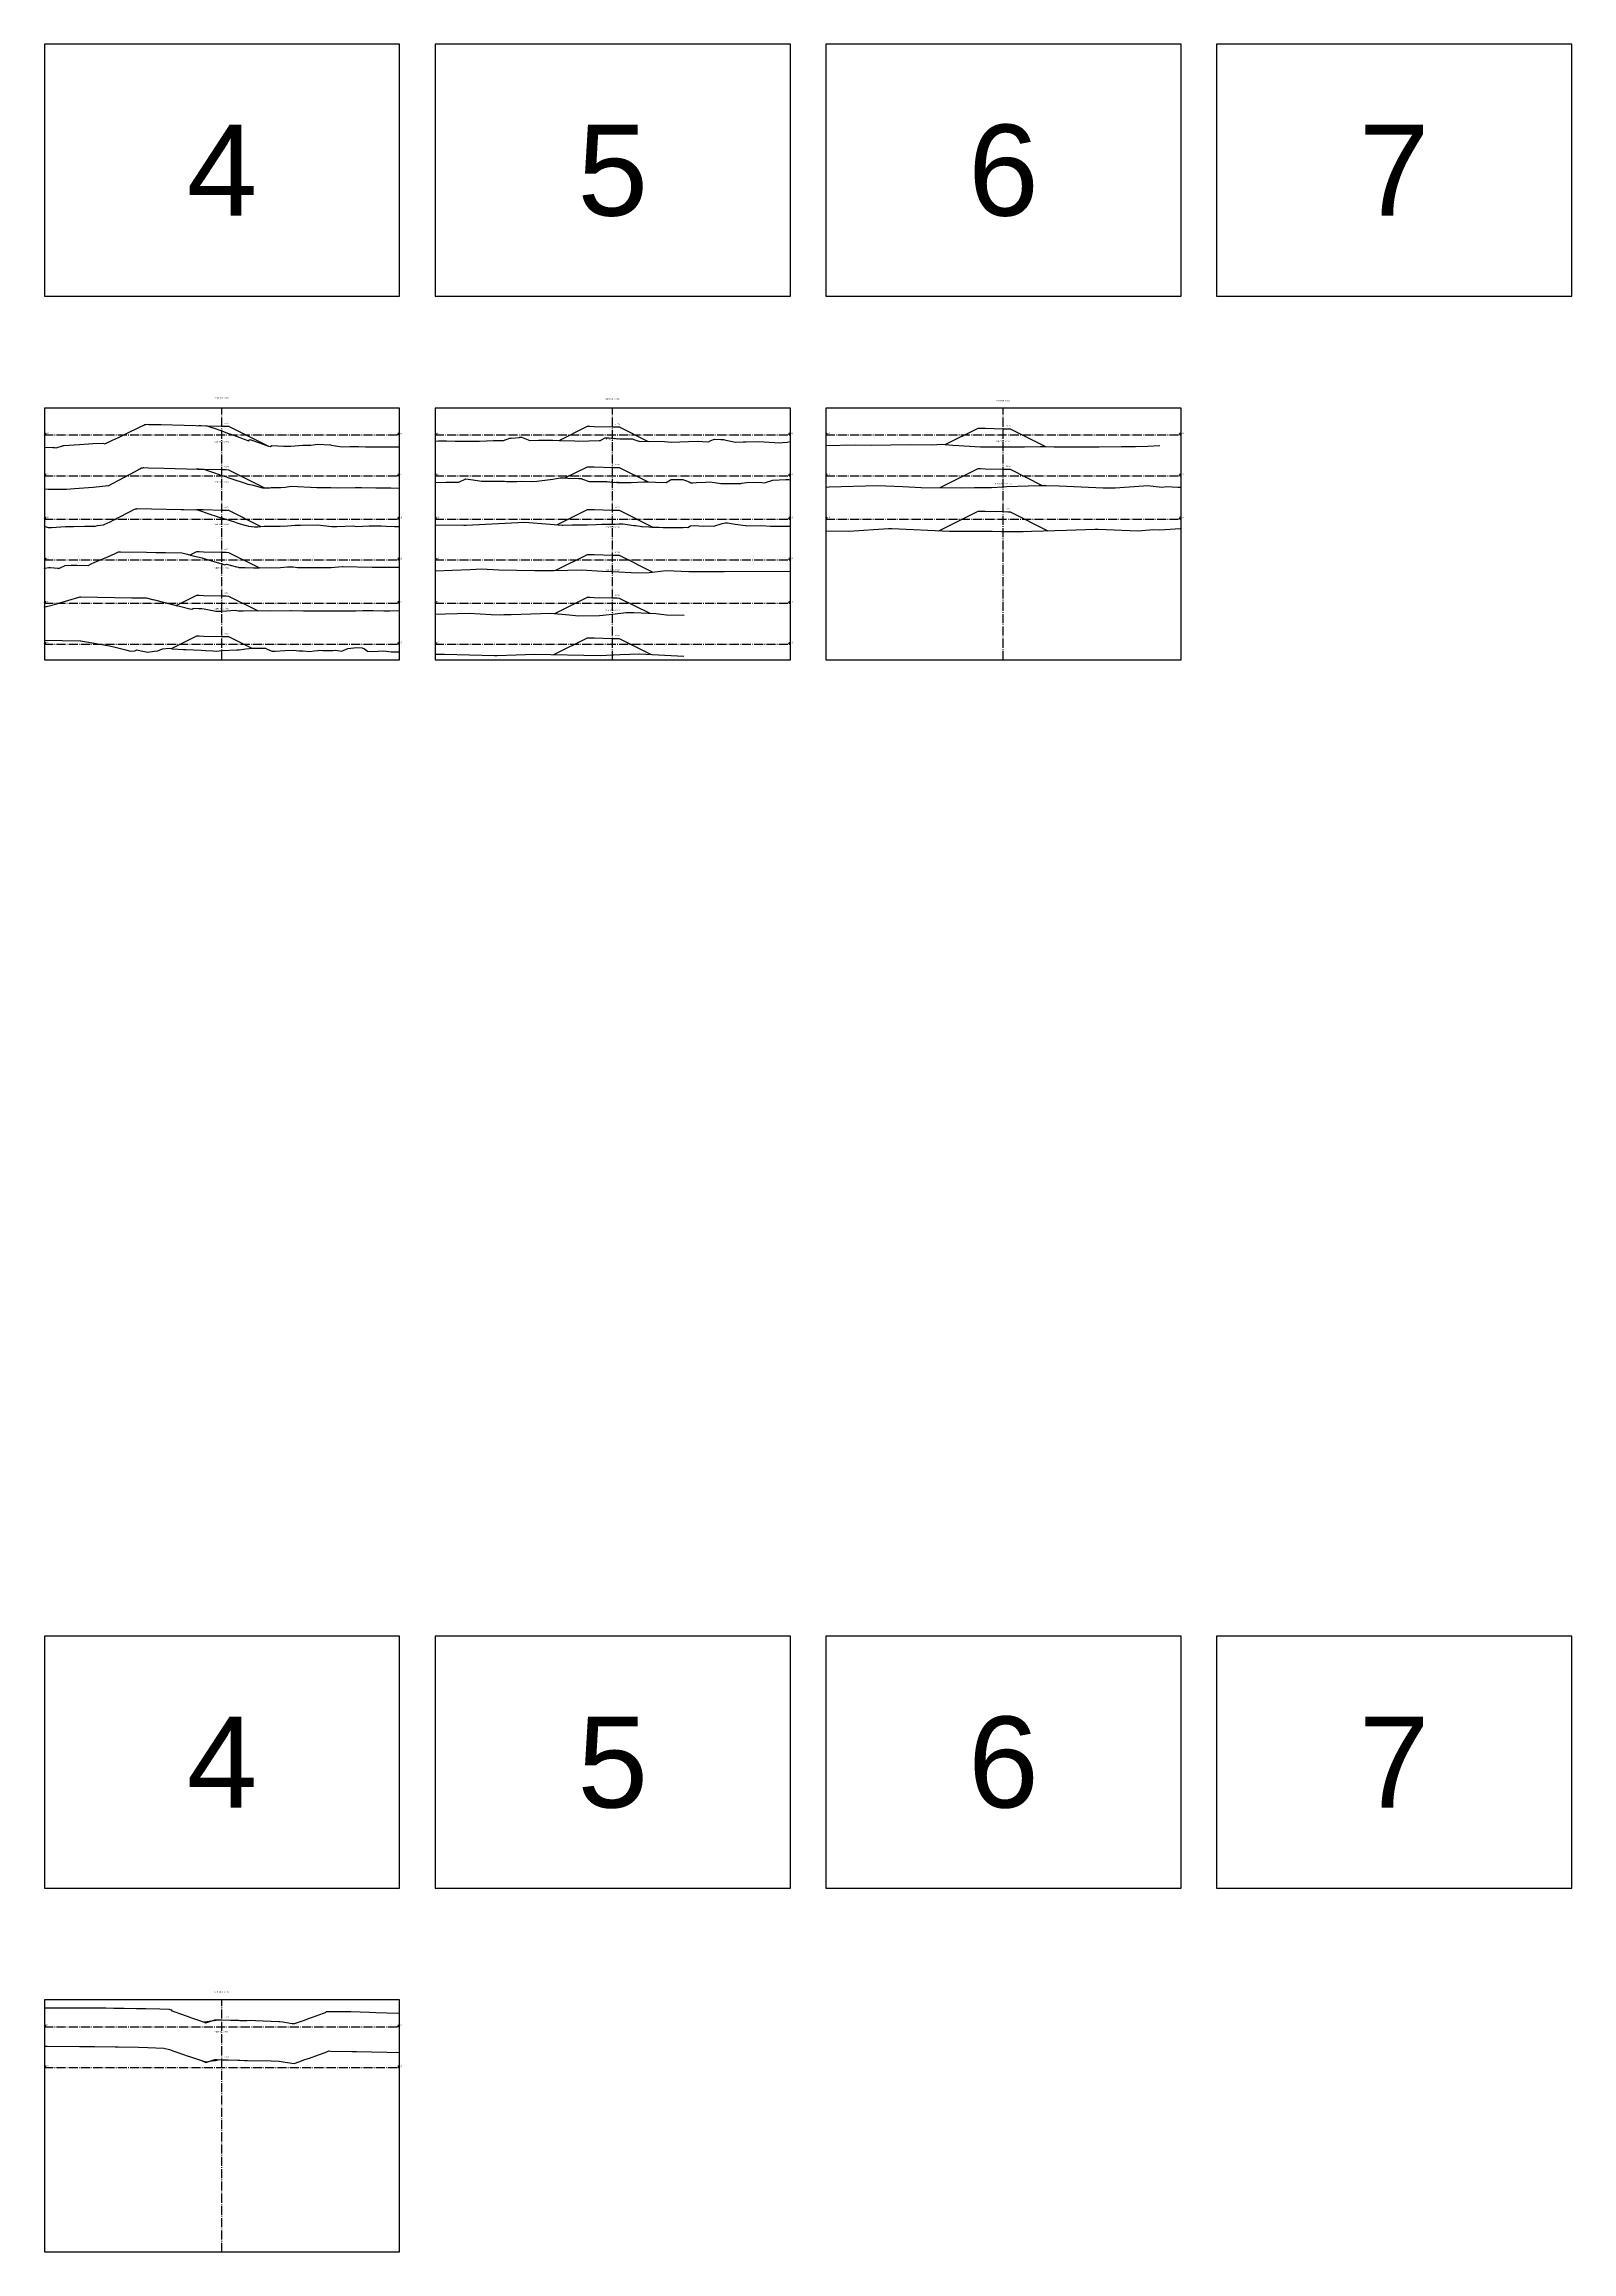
# Model space of a CAD drawing. Header units: metres. Extents: x 164066 to 165347, y 6228109 to 6230364.
# Drawn here: x 164323.6 to 164659.5, y 6228734.2 to 6229219.6 of the extents above; entities that cross this region are included whole.
import ezdxf
from ezdxf.enums import TextEntityAlignment as Align

# ---------------------------------------------------------------- set-up
doc = ezdxf.new("R2010")
doc.units = ezdxf.units.M
doc.header["$LTSCALE"] = 0.1
doc.linetypes.add('CENTRUMLINJE', pattern=[27, 20, -3, 1, -3])
doc.layers.get('DEFPOINTS').update_dxf_attribs({"color": 5})
for name, color, linetype in [('M-000', 7, 'Continuous'), ('M-372A', 3, 'Continuous'), ('M-374C', 6, 'Continuous'), ('M-378A', 7, 'CENTRUMLINJE'), ('M-378AT', 4, 'Continuous'), ('M-378B', 4, 'CENTRUMLINJE'), ('M-378BT', 4, 'Continuous'), ('T19202X', 4, 'Continuous')]:
    doc.layers.add(name, color=color, linetype=linetype)
doc.styles.add('ARIAL', font='ARIAL.TTF')
doc.styles.add('ISO35', font='ISO3098', dxfattribs={"height": 3.5})
doc.styles.add('P_ISO_25', font='ISO', dxfattribs={"height": 2.5})
doc.styles.add('P_ISO_30', font='ISO', dxfattribs={"height": 3})

msp = doc.modelspace()

# ---------------------------------------------------------------- linework, layer by layer
at = {"layer": 'DEFPOINTS', "flags": 128}
for points in [[(164323.67, 6229164.15), (164401.77, 6229164.15), (164401.77, 6229219.55), (164323.67, 6229219.55), (164323.67, 6229164.15)], [(164409.58, 6229164.15), (164487.68, 6229164.15), (164487.68, 6229219.55), (164409.58, 6229219.55), (164409.58, 6229164.15)], [(164495.49, 6229164.15), (164573.59, 6229164.15), (164573.59, 6229219.55), (164495.49, 6229219.55), (164495.49, 6229164.15)], [(164581.4, 6229164.15), (164659.5, 6229164.15), (164659.5, 6229219.55), (164581.4, 6229219.55), (164581.4, 6229164.15)], [(164323.67, 6228814.15), (164401.77, 6228814.15), (164401.77, 6228869.55), (164323.67, 6228869.55), (164323.67, 6228814.15)], [(164409.58, 6228814.15), (164487.68, 6228814.15), (164487.68, 6228869.55), (164409.58, 6228869.55), (164409.58, 6228814.15)], [(164495.49, 6228814.15), (164573.59, 6228814.15), (164573.59, 6228869.55), (164495.49, 6228869.55), (164495.49, 6228814.15)], [(164581.4, 6228814.15), (164659.5, 6228814.15), (164659.5, 6228869.55), (164581.4, 6228869.55), (164581.4, 6228814.15)]]:
    msp.add_lwpolyline(points, dxfattribs=at)
at = {"layer": 'M-000'}
for points in [[(164323.67, 6229084.15), (164401.77, 6229084.15), (164401.77, 6229139.55), (164323.67, 6229139.55), (164323.67, 6229084.15)], [(164409.58, 6229084.15), (164487.68, 6229084.15), (164487.68, 6229139.55), (164409.58, 6229139.55), (164409.58, 6229084.15)], [(164495.49, 6229084.15), (164573.59, 6229084.15), (164573.59, 6229139.55), (164495.49, 6229139.55), (164495.49, 6229084.15)], [(164323.67, 6228734.15), (164401.77, 6228734.15), (164401.77, 6228789.55), (164323.67, 6228789.55), (164323.67, 6228734.15)]]:
    msp.add_lwpolyline(points, dxfattribs=at)
at = {"layer": 'M-372A', "color": 3, "linetype": 'Continuous'}
for points in [[(164323.62, 6229130.93), (164325.52, 6229130.85), (164325.94, 6229130.84), (164326.25, 6229130.82), (164327.66, 6229131.25), (164327.78, 6229131.29), (164327.85, 6229131.29), (164327.95, 6229131.3), (164331.38, 6229131.52), (164334.31, 6229131.73), (164336.63, 6229131.83), (164336.97, 6229131.67), (164338.63, 6229132.46), (164339.96, 6229133.09), (164341.41, 6229133.79), (164343.08, 6229134.58), (164343.45, 6229134.76), (164344.46, 6229135.24), (164344.75, 6229135.38), (164345.51, 6229135.8), (164345.75, 6229135.93), (164345.79, 6229135.94), (164346.01, 6229135.95), (164346.27, 6229135.97), (164346.65, 6229135.96), (164347.3, 6229135.95), (164349.37, 6229135.9), (164359.45, 6229135.65), (164360.05, 6229135.44), (164360.06, 6229135.44), (164360.43, 6229135.3), (164360.56, 6229135.26), (164362.67, 6229134.5), (164363.05, 6229134.36), (164363.93, 6229134.04), (164364.42, 6229133.87), (164366.66, 6229133.06), (164367.35, 6229132.81), (164368.65, 6229132.34), (164368.82, 6229132.62), (164370.94, 6229131.87), (164372.92, 6229131.16), (164373.28, 6229131.12), (164373.67, 6229131.28), (164376.29, 6229131.15), (164377.03, 6229131.17), (164377.84, 6229131.18), (164380.51, 6229131.4), (164382.26, 6229131.41), (164383.73, 6229131.63), (164386.61, 6229131.43), (164386.7, 6229131.42), (164389.15, 6229131.05), (164390.81, 6229131.08), (164392.74, 6229131.07), (164394.24, 6229131.04), (164395.95, 6229131.04), (164398.7, 6229131), (164399.12, 6229131), (164399.27, 6229131), (164401.72, 6229131.05)], [(164409.53, 6229132.23), (164410.33, 6229132.31), (164412.11, 6229132.32), (164413.96, 6229132.28), (164415.82, 6229132.27), (164417.45, 6229132.26), (164419.36, 6229132.3), (164422.42, 6229132.39), (164424.62, 6229132.42), (164426.02, 6229132.9), (164426.06, 6229132.92), (164426.31, 6229132.93), (164428.14, 6229133.06), (164428.22, 6229133.11), (164428.55, 6229133.12), (164428.94, 6229132.99), (164430.42, 6229132.4), (164432.28, 6229132.49), (164435.48, 6229132.48), (164436.83, 6229132.43), (164440.3, 6229132.35), (164441.11, 6229132.23), (164445.68, 6229132.43), (164445.94, 6229132.44), (164446, 6229132.48), (164446.96, 6229133), (164447.79, 6229132.97), (164448.58, 6229132.91), (164450.16, 6229132.79), (164450.41, 6229132.76), (164450.7, 6229132.75), (164452.96, 6229132.79), (164453.3, 6229132.64), (164454.35, 6229132.23), (164454.4, 6229132.23), (164454.5, 6229132.23), (164460.05, 6229132.21), (164461.46, 6229132.05), (164463.37, 6229132.09), (164467.2, 6229132.28), (164468.36, 6229132.22), (164469.72, 6229132.14), (164470.23, 6229132.38), (164471.01, 6229132.68), (164472.37, 6229132.66), (164472.83, 6229132.66), (164473.02, 6229132.64), (164473.18, 6229132.55), (164475.6, 6229132.05), (164477.34, 6229132.14), (164477.61, 6229132.15), (164477.93, 6229132.15), (164480.64, 6229132.2), (164481.96, 6229132.13), (164485.31, 6229131.91), (164485.96, 6229131.97), (164487.01, 6229132.05), (164487.63, 6229132.16)], [(164495.44, 6229131.3), (164501.9, 6229131.46), (164505.54, 6229131.38), (164514.01, 6229131.5), (164518.97, 6229131.43), (164520.86, 6229131.58), (164523.41, 6229131.4), (164529.52, 6229130.99), (164534.49, 6229131.02), (164539.19, 6229131.05), (164542.61, 6229131.09), (164543.82, 6229131.09), (164545.71, 6229130.99), (164555.59, 6229131.02), (164560.46, 6229131.11), (164563.56, 6229131.09), (164566.24, 6229131.13), (164568.9, 6229131.28)], [(164323.62, 6229121.81), (164324.47, 6229121.74), (164326.79, 6229121.68), (164328.54, 6229121.71), (164330.32, 6229121.86), (164332.35, 6229121.99), (164334.42, 6229122.15), (164336.48, 6229122.36), (164337.04, 6229122.42), (164337.37, 6229122.54), (164337.71, 6229122.43), (164338.65, 6229122.94), (164340.04, 6229123.69), (164342.57, 6229125.04), (164343.47, 6229125.53), (164344.67, 6229126.19), (164345.05, 6229126.4), (164345.33, 6229126.43), (164345.47, 6229126.44), (164345.54, 6229126.45), (164346.54, 6229126.42), (164350.04, 6229126.33), (164357.32, 6229126.14), (164358.73, 6229126.11), (164359.2, 6229125.94), (164359.32, 6229125.9), (164361.07, 6229125.3), (164362.67, 6229124.75), (164362.96, 6229124.65), (164363.71, 6229124.4), (164363.99, 6229124.3), (164364.92, 6229123.99), (164367.8, 6229123.01), (164368.39, 6229122.81), (164369.25, 6229122.66), (164371.65, 6229122.03), (164373.23, 6229122.04), (164373.53, 6229122.07), (164375.64, 6229122.08), (164376.62, 6229122.18), (164377.92, 6229122.34), (164383.55, 6229122.06), (164383.76, 6229122.06), (164383.9, 6229122.09), (164384.22, 6229122.06), (164386.62, 6229122.05), (164388.2, 6229122.03), (164391.99, 6229122.07), (164393.37, 6229122.05), (164396.56, 6229122.02), (164397.84, 6229122.03), (164399.82, 6229122.04), (164401.72, 6229121.95)], [(164409.53, 6229123.2), (164411.94, 6229123.24), (164412.06, 6229123.24), (164412.42, 6229123.24), (164413.08, 6229123.26), (164413.57, 6229123.26), (164413.77, 6229123.27), (164414.01, 6229123.26), (164414.77, 6229123.23), (164416.33, 6229123.98), (164418.93, 6229123.6), (164419.79, 6229123.49), (164423.47, 6229123.49), (164424.05, 6229123.46), (164424.81, 6229123.46), (164425.26, 6229123.41), (164427.52, 6229123.38), (164428.68, 6229123.49), (164430.72, 6229123.43), (164431.97, 6229123.46), (164435.47, 6229123.91), (164437.1, 6229124.17), (164437.91, 6229124.19), (164438.77, 6229124.13), (164441.08, 6229124.05), (164441.57, 6229124.04), (164441.75, 6229124.03), (164442, 6229123.93), (164443.42, 6229123.38), (164443.77, 6229123.39), (164444.87, 6229123.41), (164447.35, 6229123.39), (164448.58, 6229123.28), (164449.5, 6229123.2), (164450.9, 6229123.18), (164452.14, 6229123.14), (164452.67, 6229123.17), (164455.49, 6229123.33), (164456.3, 6229123.32), (164458.07, 6229123.27), (164460.4, 6229123.21), (164461.33, 6229123.75), (164461.52, 6229123.83), (164461.97, 6229123.84), (164464.07, 6229123.86), (164465.47, 6229123.31), (164465.83, 6229123.12), (164466.27, 6229123.13), (164467.02, 6229123.16), (164469.03, 6229123.26), (164469.92, 6229123.3), (164471, 6229123.19), (164472.41, 6229122.95), (164476.43, 6229122.99), (164476.81, 6229122.97), (164477.03, 6229123.03), (164478.58, 6229123.27), (164481.44, 6229123.15), (164482.08, 6229123.13), (164482.19, 6229123.19), (164483.82, 6229123.69), (164486.71, 6229123.81), (164487.34, 6229123.83), (164487.63, 6229123.77)], [(164495.44, 6229122.15), (164496.25, 6229122.2), (164506.85, 6229122.51), (164512.42, 6229122.28), (164516.47, 6229122.09), (164525.32, 6229122.01), (164528.15, 6229122.1), (164531.89, 6229122.11), (164534.49, 6229122.25), (164535.19, 6229122.29), (164542.42, 6229122.55), (164543.91, 6229122.52), (164546.79, 6229122.44), (164556.44, 6229121.99), (164559.13, 6229122.04), (164566.37, 6229122.48), (164566.81, 6229122.46), (164569.45, 6229122.13), (164570.36, 6229122.29), (164572.87, 6229122.14), (164573.54, 6229122.14)], [(164323.62, 6229113.56), (164324.47, 6229113.27), (164324.51, 6229113.26), (164325.26, 6229113.31), (164328.29, 6229113.5), (164330.04, 6229113.53), (164332.57, 6229113.54), (164334.84, 6229113.57), (164335.38, 6229113.69), (164336.69, 6229113.85), (164337.61, 6229114.3), (164337.98, 6229114.48), (164339.07, 6229115.02), (164339.13, 6229115.05), (164339.61, 6229115.3), (164339.81, 6229115.4), (164342.71, 6229116.89), (164343.35, 6229117.21), (164343.53, 6229117.31), (164343.68, 6229117.39), (164344, 6229117.42), (164344.11, 6229117.43), (164347.22, 6229117.36), (164353.73, 6229117.22), (164354.33, 6229117.21), (164357.33, 6229117.13), (164358.19, 6229116.84), (164359.8, 6229116.3), (164361.64, 6229115.69), (164361.84, 6229115.62), (164362.67, 6229115.36), (164362.88, 6229115.3), (164363.58, 6229115.08), (164365.44, 6229114.51), (164365.81, 6229114.39), (164366.22, 6229114.27), (164368.07, 6229113.74), (164368.39, 6229113.66), (164368.55, 6229113.61), (164369.84, 6229113.41), (164370.64, 6229113.44), (164372.03, 6229113.61), (164375.55, 6229113.58), (164375.86, 6229113.62), (164376.34, 6229113.61), (164378.8, 6229113.77), (164379.99, 6229113.78), (164383.69, 6229113.87), (164384.94, 6229113.69), (164386.85, 6229113.49), (164387.32, 6229113.49), (164387.42, 6229113.49), (164387.94, 6229113.5), (164391.56, 6229113.62), (164392.28, 6229113.52), (164395.06, 6229113.65), (164397.72, 6229113.63), (164398.79, 6229113.55), (164400.64, 6229113.53), (164401.72, 6229113.53)], [(164409.53, 6229113.86), (164415.93, 6229113.76), (164416.31, 6229113.76), (164416.38, 6229113.76), (164416.43, 6229113.77), (164429.21, 6229114.49), (164434.89, 6229114.01), (164437.48, 6229113.8), (164437.63, 6229113.81), (164439.68, 6229113.86), (164440.25, 6229113.87), (164441.31, 6229113.88), (164442.62, 6229113.89), (164443.02, 6229113.9), (164445, 6229113.94), (164446.25, 6229113.98), (164448.58, 6229114.03), (164448.59, 6229114.03), (164448.75, 6229114.04), (164449.2, 6229114.05), (164449.97, 6229114.07), (164450.86, 6229114.09), (164453.29, 6229113.74), (164453.64, 6229113.69), (164454.64, 6229113.54), (164454.94, 6229113.5), (164454.94, 6229113.5), (164454.97, 6229113.5), (164455.07, 6229113.49), (164456.57, 6229113.42), (164457.25, 6229113.39), (164458.76, 6229113.32), (164459.75, 6229113.31), (164460.72, 6229113.3), (164463.39, 6229113.27), (164464.08, 6229113.26), (164464.11, 6229113.27), (164464.55, 6229113.33), (164464.58, 6229113.34), (164465.13, 6229113.26), (164465.76, 6229113.63), (164466.5, 6229113.74), (164468.57, 6229113.58), (164469.86, 6229113.62), (164470.88, 6229113.61), (164472.66, 6229114.18), (164473.46, 6229114.33), (164473.85, 6229114.32), (164475.55, 6229114.02), (164477.24, 6229113.8), (164477.79, 6229113.7), (164478.06, 6229113.68), (164481.36, 6229113.69), (164483.29, 6229113.57), (164485.59, 6229113.55), (164487.63, 6229113.61)], [(164495.44, 6229112.53), (164500.51, 6229112.5), (164509.23, 6229113.06), (164509.71, 6229113.07), (164509.96, 6229113.06), (164522.69, 6229112.46), (164522.86, 6229112.46), (164523.01, 6229112.47), (164532.07, 6229112.5), (164534.08, 6229112.41), (164534.49, 6229112.41), (164535.63, 6229112.39), (164538.88, 6229112.39), (164540.68, 6229112.46), (164548.37, 6229112.72), (164554.66, 6229112.88), (164555.07, 6229112.9), (164555.38, 6229112.9), (164564.11, 6229112.56), (164567.52, 6229112.81), (164568.9, 6229112.79), (164573.4, 6229113.09), (164573.54, 6229113.08)], [(164323.62, 6229104.29), (164323.87, 6229104.32), (164324.67, 6229104.48), (164325, 6229104.49), (164326.65, 6229104.32), (164326.84, 6229104.3), (164326.87, 6229104.31), (164327.01, 6229104.35), (164328.28, 6229104.9), (164329.57, 6229105.01), (164330.76, 6229104.97), (164333.29, 6229104.94), (164333.48, 6229105.03), (164333.95, 6229105.26), (164334.64, 6229105.56), (164335.66, 6229106.01), (164336.04, 6229106.18), (164337.76, 6229106.93), (164339.22, 6229107.58), (164339.95, 6229107.9), (164340.06, 6229107.91), (164340.2, 6229107.92), (164340.33, 6229107.93), (164340.4, 6229107.94), (164346.1, 6229107.85), (164348.28, 6229107.81), (164350.33, 6229107.77), (164353.86, 6229107.71), (164353.93, 6229107.69), (164354.8, 6229107.47), (164356.1, 6229107.15), (164357.99, 6229106.67), (164358.34, 6229106.59), (164358.53, 6229106.54), (164361.63, 6229105.61), (164361.98, 6229105.5), (164362.67, 6229105.29), (164363.35, 6229105.09), (164363.68, 6229105.23), (164365.88, 6229104.66), (164366.36, 6229104.53), (164366.46, 6229104.51), (164367.8, 6229104.46), (164369.63, 6229104.44), (164370.03, 6229104.43), (164370.85, 6229104.43), (164375.6, 6229104.49), (164377.11, 6229104.67), (164378.37, 6229104.63), (164379.31, 6229104.51), (164381.21, 6229104.48), (164384.7, 6229104.52), (164386.75, 6229104.5), (164389.13, 6229104.69), (164389.14, 6229104.69), (164389.14, 6229104.69), (164389.22, 6229104.69), (164395.75, 6229104.54), (164396.2, 6229104.54), (164396.87, 6229104.54), (164400.56, 6229104.56), (164401.72, 6229104.56)], [(164409.53, 6229103.74), (164417.28, 6229104.06), (164419.79, 6229104.21), (164423.6, 6229103.94), (164431.5, 6229103.8), (164435.71, 6229103.86), (164441.8, 6229104), (164446.41, 6229103.67), (164448.58, 6229103.58), (164454.08, 6229103.35), (164456.61, 6229103.36), (164460.35, 6229103.85), (164465.38, 6229103.6), (164466.65, 6229103.64), (164473.13, 6229103.61), (164473.14, 6229103.61), (164487.63, 6229103.69)], [(164323.62, 6229095.73), (164324.17, 6229095.89), (164326.38, 6229096.53), (164327.09, 6229096.73), (164331, 6229097.87), (164331.01, 6229097.87), (164331.27, 6229097.94), (164331.31, 6229097.96), (164331.57, 6229098.03), (164331.69, 6229098.04), (164342.87, 6229097.85), (164344.18, 6229097.83), (164345.48, 6229097.8), (164346.04, 6229097.79), (164347.42, 6229097.47), (164347.47, 6229097.45), (164347.52, 6229097.44), (164347.56, 6229097.43), (164347.58, 6229097.43), (164347.89, 6229097.35), (164351.54, 6229096.43), (164352.68, 6229096.15), (164353.39, 6229095.97), (164355.96, 6229095.33), (164356.4, 6229095.4), (164356.4, 6229095.57), (164357.6, 6229095.5), (164358.3, 6229095.44), (164358.81, 6229095.39), (164361.4, 6229094.89), (164361.61, 6229094.86), (164362.4, 6229094.87), (164362.67, 6229094.89), (164365.72, 6229095.07), (164366.31, 6229094.96), (164367.4, 6229094.94), (164372.77, 6229095), (164373.39, 6229094.99), (164377.84, 6229095.01), (164377.89, 6229095.01), (164377.96, 6229095.01), (164378, 6229095.01), (164380.61, 6229094.97), (164382.47, 6229094.93), (164386.21, 6229094.96), (164387.32, 6229094.96), (164389.24, 6229094.94), (164392.13, 6229094.94), (164393.72, 6229095), (164395.96, 6229095.01), (164398.31, 6229094.98), (164399.62, 6229094.96), (164401.72, 6229095.01)], [(164409.53, 6229094.25), (164411.8, 6229094.28), (164417.04, 6229094.46), (164421.9, 6229094.19), (164423.88, 6229094.1), (164424.67, 6229094.14), (164426.3, 6229094.17), (164434.92, 6229094.45), (164439.06, 6229094.05), (164441.07, 6229093.84), (164445.72, 6229093.9), (164448.58, 6229094.23), (164451.62, 6229094.59), (164452.61, 6229094.6), (164453.24, 6229094.59), (164458.11, 6229094.37), (164460.43, 6229094.06), (164464.34, 6229093.99)], [(164323.62, 6229088.51), (164331.57, 6229088.39), (164331.71, 6229088.38), (164332.04, 6229088.32), (164332.46, 6229088.25), (164338, 6229087.23), (164339.23, 6229086.94), (164341.55, 6229086.38), (164342.34, 6229086.19), (164342.88, 6229086.06), (164343.57, 6229086.17), (164344.02, 6229086.42), (164344.97, 6229086.19), (164346.44, 6229085.84), (164347.8, 6229086.07), (164348.63, 6229086.18), (164349.67, 6229086.58), (164351.19, 6229086.77), (164351.84, 6229086.58), (164354.24, 6229086.44), (164354.79, 6229086.43), (164358.13, 6229086.32), (164359.18, 6229086.27), (164360.74, 6229086.16), (164361.6, 6229086.11), (164362.59, 6229086.27), (164362.67, 6229086.27), (164365.97, 6229086.35), (164366.19, 6229086.36), (164366.35, 6229086.37), (164366.48, 6229086.4), (164367.98, 6229086.57), (164369.42, 6229086.76), (164369.52, 6229086.76), (164369.76, 6229086.75), (164372.3, 6229086.72), (164372.78, 6229086.43), (164373.72, 6229086.09), (164374.44, 6229086.12), (164376.57, 6229086.21), (164378.46, 6229086.33), (164379.62, 6229086.13), (164380.52, 6229086.13), (164382, 6229086.03), (164383, 6229086.17), (164383.88, 6229086.25), (164384.12, 6229086.29), (164384.9, 6229086.25), (164387.06, 6229086.25), (164387.69, 6229086.3), (164389.04, 6229086.1), (164389.35, 6229086.26), (164390.38, 6229086.71), (164391.68, 6229086.82), (164392.36, 6229086.89), (164393.55, 6229086.82), (164394.08, 6229086.64), (164394.69, 6229086.08), (164395.81, 6229086.02), (164397.03, 6229086.1), (164398.31, 6229086.14), (164398.92, 6229086.08), (164399.9, 6229085.97), (164401.72, 6229085.96)], [(164409.53, 6229085.41), (164409.61, 6229085.41), (164411.64, 6229085.44), (164422.61, 6229085.14), (164423.2, 6229085.11), (164427.4, 6229085.31), (164431.39, 6229085.43), (164445.92, 6229085.12), (164448.58, 6229085.27), (164448.78, 6229085.28), (164450.28, 6229085.39), (164454.51, 6229085.53), (164464.3, 6229084.97)], [(164323.62, 6228787.83), (164325.25, 6228787.83), (164325.48, 6228787.82), (164326.88, 6228787.82), (164330.58, 6228787.82), (164335.39, 6228787.78), (164337.19, 6228787.77), (164338.91, 6228787.73), (164341.21, 6228787.73), (164343.94, 6228787.69), (164344.61, 6228787.69), (164345.95, 6228787.67), (164349.09, 6228787.59), (164351.14, 6228787.51), (164351.58, 6228787.35), (164351.69, 6228787.17), (164352.58, 6228786.87), (164353.38, 6228786.59), (164355.27, 6228785.91), (164356.04, 6228785.64), (164357.99, 6228784.95), (164358.57, 6228784.74), (164358.69, 6228784.7), (164359.45, 6228784.79), (164359.93, 6228784.86), (164361.94, 6228785.13), (164362.26, 6228785.17), (164362.67, 6228785.16), (164370.07, 6228784.99), (164375.24, 6228784.83), (164375.25, 6228784.83), (164375.34, 6228784.81), (164375.43, 6228784.8), (164376.09, 6228784.7), (164378.15, 6228784.38), (164378.37, 6228784.34), (164378.59, 6228784.31), (164378.68, 6228784.34), (164380.39, 6228784.96), (164381.42, 6228785.33), (164381.51, 6228785.36), (164382.62, 6228785.77), (164385.07, 6228786.65), (164385.47, 6228786.8), (164385.68, 6228786.97), (164390.12, 6228787.01), (164390.31, 6228787.01), (164391.06, 6228786.99), (164395.19, 6228786.84), (164396.52, 6228786.8), (164401.48, 6228786.66), (164401.72, 6228786.67)], [(164323.62, 6228779.39), (164324.27, 6228779.38), (164331.36, 6228779.32), (164334.7, 6228779.27), (164339.22, 6228779.26), (164339.87, 6228779.26), (164344.35, 6228779.16), (164346.43, 6228779.06), (164349.95, 6228778.92), (164351.17, 6228778.64), (164351.21, 6228778.63), (164351.94, 6228778.37), (164353.04, 6228777.98), (164355.27, 6228777.18), (164355.36, 6228777.15), (164356, 6228776.94), (164358.88, 6228775.99), (164358.93, 6228775.97), (164359.02, 6228775.94), (164359.09, 6228775.95), (164361.08, 6228776.22), (164361.29, 6228776.26), (164361.89, 6228776.35), (164362.28, 6228776.41), (164362.67, 6228776.4), (164364.07, 6228776.36), (164368.32, 6228776.26), (164373.51, 6228776.12), (164375.32, 6228776.07), (164376.61, 6228775.86), (164377.12, 6228775.77), (164377.14, 6228775.77), (164378.57, 6228775.55), (164378.82, 6228775.64), (164380.22, 6228776.15), (164380.75, 6228776.34), (164381.65, 6228776.67), (164381.95, 6228776.77), (164383.93, 6228777.47), (164385.41, 6228777.99), (164385.89, 6228778.24), (164386.22, 6228778.33), (164386.64, 6228778.31), (164391.3, 6228778.18), (164392.33, 6228778.18), (164395.59, 6228778.13), (164399.06, 6228778.08), (164401.72, 6228778.02)]]:
    msp.add_lwpolyline(points, dxfattribs=at)
at = {"layer": 'M-374C', "color": 6, "linetype": 'Continuous'}
for points in [[(164357.65, 6229135.69), (164357.67, 6229135.71), (164358.17, 6229135.69), (164359.17, 6229135.67), (164362.67, 6229135.58), (164363.67, 6229135.56), (164364.17, 6229135.54), (164372.94, 6229131.16)], [(164436.84, 6229132.43), (164443.08, 6229135.55), (164443.58, 6229135.54), (164444.58, 6229135.51), (164448.58, 6229135.41), (164449.58, 6229135.39), (164450.08, 6229135.38), (164456.4, 6229132.22)], [(164521.73, 6229131.52), (164528.99, 6229135.15), (164529.49, 6229135.14), (164530.49, 6229135.11), (164534.49, 6229135.01), (164535.49, 6229134.99), (164535.99, 6229134.98), (164543.77, 6229131.09)], [(164357.14, 6229126.14), (164357.17, 6229126.16), (164357.67, 6229126.15), (164358.67, 6229126.12), (164362.67, 6229126.02), (164363.67, 6229126), (164364.17, 6229125.99), (164372.08, 6229122.03)], [(164438.13, 6229124.17), (164443.08, 6229126.65), (164443.58, 6229126.64), (164444.58, 6229126.61), (164448.58, 6229126.51), (164449.58, 6229126.49), (164450.08, 6229126.48), (164456.4, 6229123.32)], [(164520.6, 6229122.05), (164528.99, 6229126.25), (164529.49, 6229126.24), (164530.49, 6229126.21), (164534.49, 6229126.11), (164535.49, 6229126.09), (164535.99, 6229126.08), (164543.07, 6229122.54)], [(164356.97, 6229117.14), (164357.17, 6229117.25), (164357.67, 6229117.23), (164358.67, 6229117.21), (164362.67, 6229117.11), (164363.67, 6229117.08), (164364.17, 6229117.07), (164371.28, 6229113.52)], [(164436.37, 6229113.89), (164443.08, 6229117.25), (164443.58, 6229117.24), (164444.58, 6229117.21), (164448.58, 6229117.11), (164449.58, 6229117.09), (164450.08, 6229117.08), (164457.48, 6229113.38)], [(164520.33, 6229112.57), (164528.99, 6229116.9), (164529.49, 6229116.89), (164530.49, 6229116.87), (164534.49, 6229116.77), (164535.49, 6229116.74), (164535.99, 6229116.73), (164544.28, 6229112.58)], [(164355.69, 6229107.25), (164357.17, 6229107.99), (164357.67, 6229107.98), (164358.67, 6229107.95), (164362.67, 6229107.85), (164363.67, 6229107.83), (164364.17, 6229107.81), (164370.94, 6229104.43)], [(164436.12, 6229103.87), (164443.08, 6229107.35), (164443.58, 6229107.34), (164444.58, 6229107.31), (164448.58, 6229107.21), (164449.58, 6229107.19), (164450.08, 6229107.18), (164457.48, 6229103.48)], [(164352.68, 6229096.15), (164357.17, 6229098.39), (164357.67, 6229098.38), (164358.67, 6229098.36), (164362.67, 6229098.26), (164363.67, 6229098.23), (164364.17, 6229098.22), (164370.66, 6229094.98)], [(164435.9, 6229094.36), (164443.08, 6229097.95), (164443.58, 6229097.94), (164444.58, 6229097.91), (164448.58, 6229097.81), (164449.58, 6229097.79), (164450.08, 6229097.78), (164456.78, 6229094.43)], [(164351.59, 6229086.66), (164357.17, 6229089.45), (164357.67, 6229089.44), (164358.67, 6229089.41), (164362.67, 6229089.31), (164363.67, 6229089.29), (164364.17, 6229089.28), (164369.25, 6229086.74)], [(164435.66, 6229085.34), (164443.08, 6229089.05), (164443.58, 6229089.04), (164444.58, 6229089.01), (164448.58, 6229088.91), (164449.58, 6229088.89), (164450.08, 6229088.88), (164457.07, 6229085.38)], [(164358.78, 6228784.71), (164359.17, 6228784.51), (164361.17, 6228785.18), (164361.67, 6228785.17), (164362.67, 6228785.14), (164366.67, 6228785.04), (164367.67, 6228785.02), (164368.17, 6228785), (164368.18, 6228785), (164368.18, 6228785)], [(164358.37, 6228776.16), (164359.17, 6228775.75), (164361.17, 6228776.42), (164361.67, 6228776.41), (164362.67, 6228776.38), (164366.67, 6228776.28), (164367.67, 6228776.26), (164368.17, 6228776.24), (164368.18, 6228776.24), (164368.18, 6228776.24)]]:
    msp.add_lwpolyline(points, dxfattribs=at)
at = {"layer": 'M-378A'}
for p, q in [((164323.62, 6229133.65), (164401.72, 6229133.65)), ((164409.53, 6229133.65), (164487.63, 6229133.65)), ((164495.44, 6229133.65), (164573.54, 6229133.65)), ((164323.62, 6229124.65), (164401.72, 6229124.65)), ((164409.53, 6229124.65), (164487.63, 6229124.65)), ((164495.44, 6229124.65), (164573.54, 6229124.65)), ((164323.62, 6229115.15), (164401.72, 6229115.15)), ((164409.53, 6229115.15), (164487.63, 6229115.15)), ((164495.44, 6229115.15), (164573.54, 6229115.15)), ((164323.62, 6229106.15), (164401.72, 6229106.15)), ((164409.53, 6229106.15), (164487.63, 6229106.15)), ((164323.62, 6229096.65), (164401.72, 6229096.65)), ((164409.53, 6229096.65), (164487.63, 6229096.65)), ((164323.62, 6229087.65), (164401.72, 6229087.65)), ((164409.53, 6229087.65), (164487.63, 6229087.65)), ((164323.62, 6228783.65), (164401.72, 6228783.65)), ((164323.62, 6228774.65), (164401.72, 6228774.65))]:
    msp.add_line(p, q, dxfattribs=at)
at = {"layer": 'M-378AT'}
for p, q in [((164323.92, 6229133.95), (164323.72, 6229133.95)), ((164323.82, 6229133.65), (164323.72, 6229133.85)), ((164323.92, 6229133.85), (164323.72, 6229133.85)), ((164323.82, 6229134.05), (164323.82, 6229133.85)), ((164323.82, 6229133.65), (164323.92, 6229133.85)), ((164401.62, 6229133.95), (164401.42, 6229133.95)), ((164401.52, 6229133.65), (164401.42, 6229133.85)), ((164401.62, 6229133.85), (164401.42, 6229133.85)), ((164401.52, 6229134.05), (164401.52, 6229133.85)), ((164401.52, 6229133.65), (164401.62, 6229133.85)), ((164409.83, 6229133.95), (164409.63, 6229133.95)), ((164409.73, 6229133.65), (164409.63, 6229133.85)), ((164409.83, 6229133.85), (164409.63, 6229133.85)), ((164409.73, 6229134.05), (164409.73, 6229133.85)), ((164409.73, 6229133.65), (164409.83, 6229133.85)), ((164487.53, 6229133.95), (164487.33, 6229133.95)), ((164487.43, 6229133.65), (164487.33, 6229133.85)), ((164487.53, 6229133.85), (164487.33, 6229133.85)), ((164487.43, 6229134.05), (164487.43, 6229133.85)), ((164487.43, 6229133.65), (164487.53, 6229133.85)), ((164495.74, 6229133.95), (164495.54, 6229133.95)), ((164495.64, 6229133.65), (164495.54, 6229133.85)), ((164495.74, 6229133.85), (164495.54, 6229133.85)), ((164495.64, 6229134.05), (164495.64, 6229133.85)), ((164495.64, 6229133.65), (164495.74, 6229133.85)), ((164573.44, 6229133.95), (164573.24, 6229133.95)), ((164573.34, 6229133.65), (164573.24, 6229133.85)), ((164573.44, 6229133.85), (164573.24, 6229133.85)), ((164573.34, 6229134.05), (164573.34, 6229133.85)), ((164573.34, 6229133.65), (164573.44, 6229133.85)), ((164323.92, 6229124.95), (164323.72, 6229124.95)), ((164323.82, 6229124.65), (164323.72, 6229124.85)), ((164323.92, 6229124.85), (164323.72, 6229124.85)), ((164323.82, 6229125.05), (164323.82, 6229124.85)), ((164323.82, 6229124.65), (164323.92, 6229124.85)), ((164401.62, 6229124.95), (164401.42, 6229124.95)), ((164401.52, 6229124.65), (164401.42, 6229124.85)), ((164401.62, 6229124.85), (164401.42, 6229124.85)), ((164401.52, 6229125.05), (164401.52, 6229124.85)), ((164401.52, 6229124.65), (164401.62, 6229124.85)), ((164409.83, 6229124.95), (164409.63, 6229124.95)), ((164409.73, 6229124.65), (164409.63, 6229124.85)), ((164409.83, 6229124.85), (164409.63, 6229124.85)), ((164409.73, 6229125.05), (164409.73, 6229124.85)), ((164409.73, 6229124.65), (164409.83, 6229124.85)), ((164487.53, 6229124.95), (164487.33, 6229124.95)), ((164487.43, 6229124.65), (164487.33, 6229124.85)), ((164487.53, 6229124.85), (164487.33, 6229124.85)), ((164487.43, 6229125.05), (164487.43, 6229124.85)), ((164487.43, 6229124.65), (164487.53, 6229124.85)), ((164495.74, 6229124.95), (164495.54, 6229124.95)), ((164495.64, 6229124.65), (164495.54, 6229124.85)), ((164495.74, 6229124.85), (164495.54, 6229124.85)), ((164495.64, 6229125.05), (164495.64, 6229124.85)), ((164495.64, 6229124.65), (164495.74, 6229124.85)), ((164573.44, 6229124.95), (164573.24, 6229124.95)), ((164573.34, 6229124.65), (164573.24, 6229124.85)), ((164573.44, 6229124.85), (164573.24, 6229124.85)), ((164573.34, 6229125.05), (164573.34, 6229124.85)), ((164573.34, 6229124.65), (164573.44, 6229124.85)), ((164323.92, 6229115.45), (164323.72, 6229115.45)), ((164323.82, 6229115.15), (164323.72, 6229115.35)), ((164323.92, 6229115.35), (164323.72, 6229115.35)), ((164323.82, 6229115.55), (164323.82, 6229115.35)), ((164323.82, 6229115.15), (164323.92, 6229115.35)), ((164401.62, 6229115.45), (164401.42, 6229115.45)), ((164401.52, 6229115.15), (164401.42, 6229115.35)), ((164401.62, 6229115.35), (164401.42, 6229115.35)), ((164401.52, 6229115.55), (164401.52, 6229115.35)), ((164401.52, 6229115.15), (164401.62, 6229115.35)), ((164409.83, 6229115.45), (164409.63, 6229115.45)), ((164409.73, 6229115.15), (164409.63, 6229115.35)), ((164409.83, 6229115.35), (164409.63, 6229115.35)), ((164409.73, 6229115.55), (164409.73, 6229115.35)), ((164409.73, 6229115.15), (164409.83, 6229115.35)), ((164487.53, 6229115.45), (164487.33, 6229115.45)), ((164487.43, 6229115.15), (164487.33, 6229115.35)), ((164487.53, 6229115.35), (164487.33, 6229115.35)), ((164487.43, 6229115.55), (164487.43, 6229115.35)), ((164487.43, 6229115.15), (164487.53, 6229115.35)), ((164495.74, 6229115.45), (164495.54, 6229115.45)), ((164495.64, 6229115.15), (164495.54, 6229115.35)), ((164495.74, 6229115.35), (164495.54, 6229115.35)), ((164495.64, 6229115.55), (164495.64, 6229115.35)), ((164495.64, 6229115.15), (164495.74, 6229115.35)), ((164573.44, 6229115.45), (164573.24, 6229115.45)), ((164573.34, 6229115.15), (164573.24, 6229115.35)), ((164573.44, 6229115.35), (164573.24, 6229115.35)), ((164573.34, 6229115.55), (164573.34, 6229115.35)), ((164573.34, 6229115.15), (164573.44, 6229115.35)), ((164323.92, 6229106.45), (164323.72, 6229106.45)), ((164323.82, 6229106.15), (164323.72, 6229106.35)), ((164323.92, 6229106.35), (164323.72, 6229106.35)), ((164323.82, 6229106.55), (164323.82, 6229106.35)), ((164323.82, 6229106.15), (164323.92, 6229106.35)), ((164401.62, 6229106.45), (164401.42, 6229106.45)), ((164401.52, 6229106.15), (164401.42, 6229106.35)), ((164401.62, 6229106.35), (164401.42, 6229106.35)), ((164401.52, 6229106.55), (164401.52, 6229106.35)), ((164401.52, 6229106.15), (164401.62, 6229106.35)), ((164409.83, 6229106.45), (164409.63, 6229106.45)), ((164409.73, 6229106.15), (164409.63, 6229106.35)), ((164409.83, 6229106.35), (164409.63, 6229106.35)), ((164409.73, 6229106.55), (164409.73, 6229106.35)), ((164409.73, 6229106.15), (164409.83, 6229106.35)), ((164487.53, 6229106.45), (164487.33, 6229106.45)), ((164487.43, 6229106.15), (164487.33, 6229106.35)), ((164487.53, 6229106.35), (164487.33, 6229106.35)), ((164487.43, 6229106.55), (164487.43, 6229106.35)), ((164487.43, 6229106.15), (164487.53, 6229106.35)), ((164323.92, 6229096.95), (164323.72, 6229096.95)), ((164323.82, 6229096.65), (164323.72, 6229096.85)), ((164323.92, 6229096.85), (164323.72, 6229096.85)), ((164323.82, 6229097.05), (164323.82, 6229096.85)), ((164323.82, 6229096.65), (164323.92, 6229096.85)), ((164401.62, 6229096.95), (164401.42, 6229096.95)), ((164401.52, 6229096.65), (164401.42, 6229096.85)), ((164401.62, 6229096.85), (164401.42, 6229096.85)), ((164401.52, 6229097.05), (164401.52, 6229096.85)), ((164401.52, 6229096.65), (164401.62, 6229096.85)), ((164409.83, 6229096.95), (164409.63, 6229096.95)), ((164409.73, 6229096.65), (164409.63, 6229096.85)), ((164409.83, 6229096.85), (164409.63, 6229096.85)), ((164409.73, 6229097.05), (164409.73, 6229096.85)), ((164409.73, 6229096.65), (164409.83, 6229096.85)), ((164487.53, 6229096.95), (164487.33, 6229096.95)), ((164487.43, 6229096.65), (164487.33, 6229096.85)), ((164487.53, 6229096.85), (164487.33, 6229096.85)), ((164487.43, 6229097.05), (164487.43, 6229096.85)), ((164487.43, 6229096.65), (164487.53, 6229096.85)), ((164323.92, 6229087.95), (164323.72, 6229087.95)), ((164323.82, 6229087.65), (164323.72, 6229087.85)), ((164323.92, 6229087.85), (164323.72, 6229087.85)), ((164323.82, 6229088.05), (164323.82, 6229087.85)), ((164323.82, 6229087.65), (164323.92, 6229087.85)), ((164401.62, 6229087.95), (164401.42, 6229087.95)), ((164401.52, 6229087.65), (164401.42, 6229087.85)), ((164401.62, 6229087.85), (164401.42, 6229087.85)), ((164401.52, 6229088.05), (164401.52, 6229087.85)), ((164401.52, 6229087.65), (164401.62, 6229087.85)), ((164409.83, 6229087.95), (164409.63, 6229087.95)), ((164409.73, 6229087.65), (164409.63, 6229087.85)), ((164409.83, 6229087.85), (164409.63, 6229087.85)), ((164409.73, 6229088.05), (164409.73, 6229087.85)), ((164409.73, 6229087.65), (164409.83, 6229087.85)), ((164487.53, 6229087.95), (164487.33, 6229087.95)), ((164487.43, 6229087.65), (164487.33, 6229087.85)), ((164487.53, 6229087.85), (164487.33, 6229087.85)), ((164487.43, 6229088.05), (164487.43, 6229087.85)), ((164487.43, 6229087.65), (164487.53, 6229087.85)), ((164323.92, 6228783.95), (164323.72, 6228783.95)), ((164323.82, 6228784.05), (164323.82, 6228783.85)), ((164401.62, 6228783.95), (164401.42, 6228783.95)), ((164401.52, 6228784.05), (164401.52, 6228783.85)), ((164323.82, 6228783.65), (164323.72, 6228783.85)), ((164323.92, 6228783.85), (164323.72, 6228783.85)), ((164323.82, 6228783.65), (164323.92, 6228783.85)), ((164401.52, 6228783.65), (164401.42, 6228783.85)), ((164401.62, 6228783.85), (164401.42, 6228783.85)), ((164401.52, 6228783.65), (164401.62, 6228783.85)), ((164323.92, 6228774.95), (164323.72, 6228774.95)), ((164323.82, 6228774.65), (164323.72, 6228774.85)), ((164323.92, 6228774.85), (164323.72, 6228774.85)), ((164323.82, 6228775.05), (164323.82, 6228774.85)), ((164323.82, 6228774.65), (164323.92, 6228774.85)), ((164401.62, 6228774.95), (164401.42, 6228774.95)), ((164401.52, 6228774.65), (164401.42, 6228774.85)), ((164401.62, 6228774.85), (164401.42, 6228774.85)), ((164401.52, 6228775.05), (164401.52, 6228774.85)), ((164401.52, 6228774.65), (164401.62, 6228774.85))]:
    msp.add_line(p, q, dxfattribs=at)
at = {"layer": 'M-378B', "linetype": 'CENTRUMLINJE'}
for p, q in [((164362.67, 6229084.15), (164362.67, 6229139.55)), ((164448.58, 6229084.15), (164448.58, 6229139.55)), ((164534.49, 6229084.15), (164534.49, 6229139.55)), ((164362.67, 6228734.15), (164362.67, 6228789.55))]:
    msp.add_line(p, q, dxfattribs=at)
at = {"layer": 'T19202X'}
for centre in [(164362.67, 6229130.15), (164448.58, 6229131.15), (164534.49, 6229130.15), (164362.67, 6229121.15), (164448.58, 6229122.15), (164534.49, 6229121.15), (164362.67, 6229112.65), (164448.58, 6229112.65), (164534.49, 6229111.65), (164362.67, 6229103.65), (164448.58, 6229102.65), (164362.67, 6229094.15), (164448.58, 6229093.15), (164362.67, 6229085.15), (164448.58, 6229084.15), (164362.67, 6228783.65), (164362.67, 6228774.65)]:
    msp.add_circle(centre, 0.001, dxfattribs=at)

# ---------------------------------------------------------------- texts
at = {"layer": 'DEFPOINTS', "style": 'ARIAL'}
for s, p in [('4', (164362.72, 6229191.85)), ('5', (164448.63, 6229191.85)), ('6', (164534.54, 6229191.85)), ('7', (164620.45, 6229191.85)), ('4', (164362.72, 6228841.85)), ('5', (164448.63, 6228841.85)), ('6', (164534.54, 6228841.85)), ('7', (164620.45, 6228841.85))]:
    msp.add_text(s, height=20, dxfattribs=at).set_placement(p, align=Align.MIDDLE_CENTER)
at = {"layer": 'M-378AT', "style": 'ISO35'}
for s, p in [('49', (164324.02, 6229133.8)), ('49', (164401.72, 6229133.8)), ('48', (164409.93, 6229133.8)), ('48', (164487.63, 6229133.8)), ('49', (164495.84, 6229133.8)), ('49', (164573.54, 6229133.8)), ('49', (164324.02, 6229124.8)), ('49', (164401.72, 6229124.8)), ('48', (164409.93, 6229124.8)), ('48', (164487.63, 6229124.8)), ('49', (164495.84, 6229124.8)), ('49', (164573.54, 6229124.8)), ('48', (164324.02, 6229115.3)), ('48', (164401.72, 6229115.3)), ('48', (164409.93, 6229115.3)), ('48', (164487.63, 6229115.3)), ('49', (164495.84, 6229115.3)), ('49', (164573.54, 6229115.3)), ('48', (164324.02, 6229106.3)), ('48', (164401.72, 6229106.3)), ('49', (164409.93, 6229106.3)), ('49', (164487.63, 6229106.3)), ('48', (164324.02, 6229096.8)), ('48', (164401.72, 6229096.8)), ('49', (164409.93, 6229096.8)), ('49', (164487.63, 6229096.8)), ('48', (164324.02, 6229087.8)), ('48', (164401.72, 6229087.8)), ('49', (164409.93, 6229087.8)), ('49', (164487.63, 6229087.8)), ('49', (164324.02, 6228783.8)), ('49', (164401.72, 6228783.8)), ('49', (164324.02, 6228774.8)), ('49', (164401.72, 6228774.8))]:
    msp.add_text(s, height=0.35, dxfattribs=at).set_placement(p)
at = {"layer": 'M-378BT', "style": 'P_ISO_30'}
for s, p in [('SEKTION 8/920', (164362.67, 6229141.58)), ('SEKTION 9/040', (164448.58, 6229141.41)), ('SEKTION 9/160', (164534.49, 6229141.01)), ('SEKTION 8/940', (164362.67, 6229132.02)), ('SEKTION 9/060', (164448.58, 6229132.51)), ('SEKTION 9/180', (164534.49, 6229132.11)), ('SEKTION 8/960', (164362.67, 6229123.11)), ('SEKTION 9/080', (164448.58, 6229123.11)), ('SEKTION 9/195,29', (164534.49, 6229122.77)), ('SEKTION 8/980', (164362.67, 6229113.85)), ('SEKTION 9/100', (164448.58, 6229113.21)), ('SEKTION 9/000', (164362.67, 6229104.26)), ('SEKTION 9/120', (164448.58, 6229103.81)), ('SEKTION 9/020', (164362.67, 6229095.31)), ('SEKTION 9/140', (164448.58, 6229094.91)), ('SEKTION 9/480', (164362.67, 6228791.14)), ('SEKTION 9/500', (164362.67, 6228782.38))]:
    msp.add_text(s, height=0.3, dxfattribs=at).set_placement(p, align=Align.CENTER)
at = {"layer": 'M-378BT', "style": 'P_ISO_25'}
for s, p in [('+50,93', (164363.17, 6229136.08)), ('+49,76', (164449.08, 6229135.91)), ('+50,36', (164534.99, 6229135.51)), ('+50,37', (164363.17, 6229126.52)), ('+49,86', (164449.08, 6229127.01)), ('+50,46', (164534.99, 6229126.61)), ('+49,95', (164363.17, 6229117.61)), ('+49,96', (164449.08, 6229117.61)), ('+50,61', (164534.99, 6229117.27)), ('+49,7', (164363.17, 6229108.35)), ('+50,06', (164449.08, 6229107.71)), ('+49,6', (164363.17, 6229098.76)), ('+50,16', (164449.08, 6229098.31)), ('+49,66', (164363.17, 6229089.81)), ('+50,26', (164449.08, 6229089.41)), ('+50,49', (164363.17, 6228785.64)), ('+50,73', (164363.17, 6228776.88))]:
    msp.add_text(s, height=0.25, dxfattribs=at).set_placement(p)

doc.saveas('drawing.dxf')
